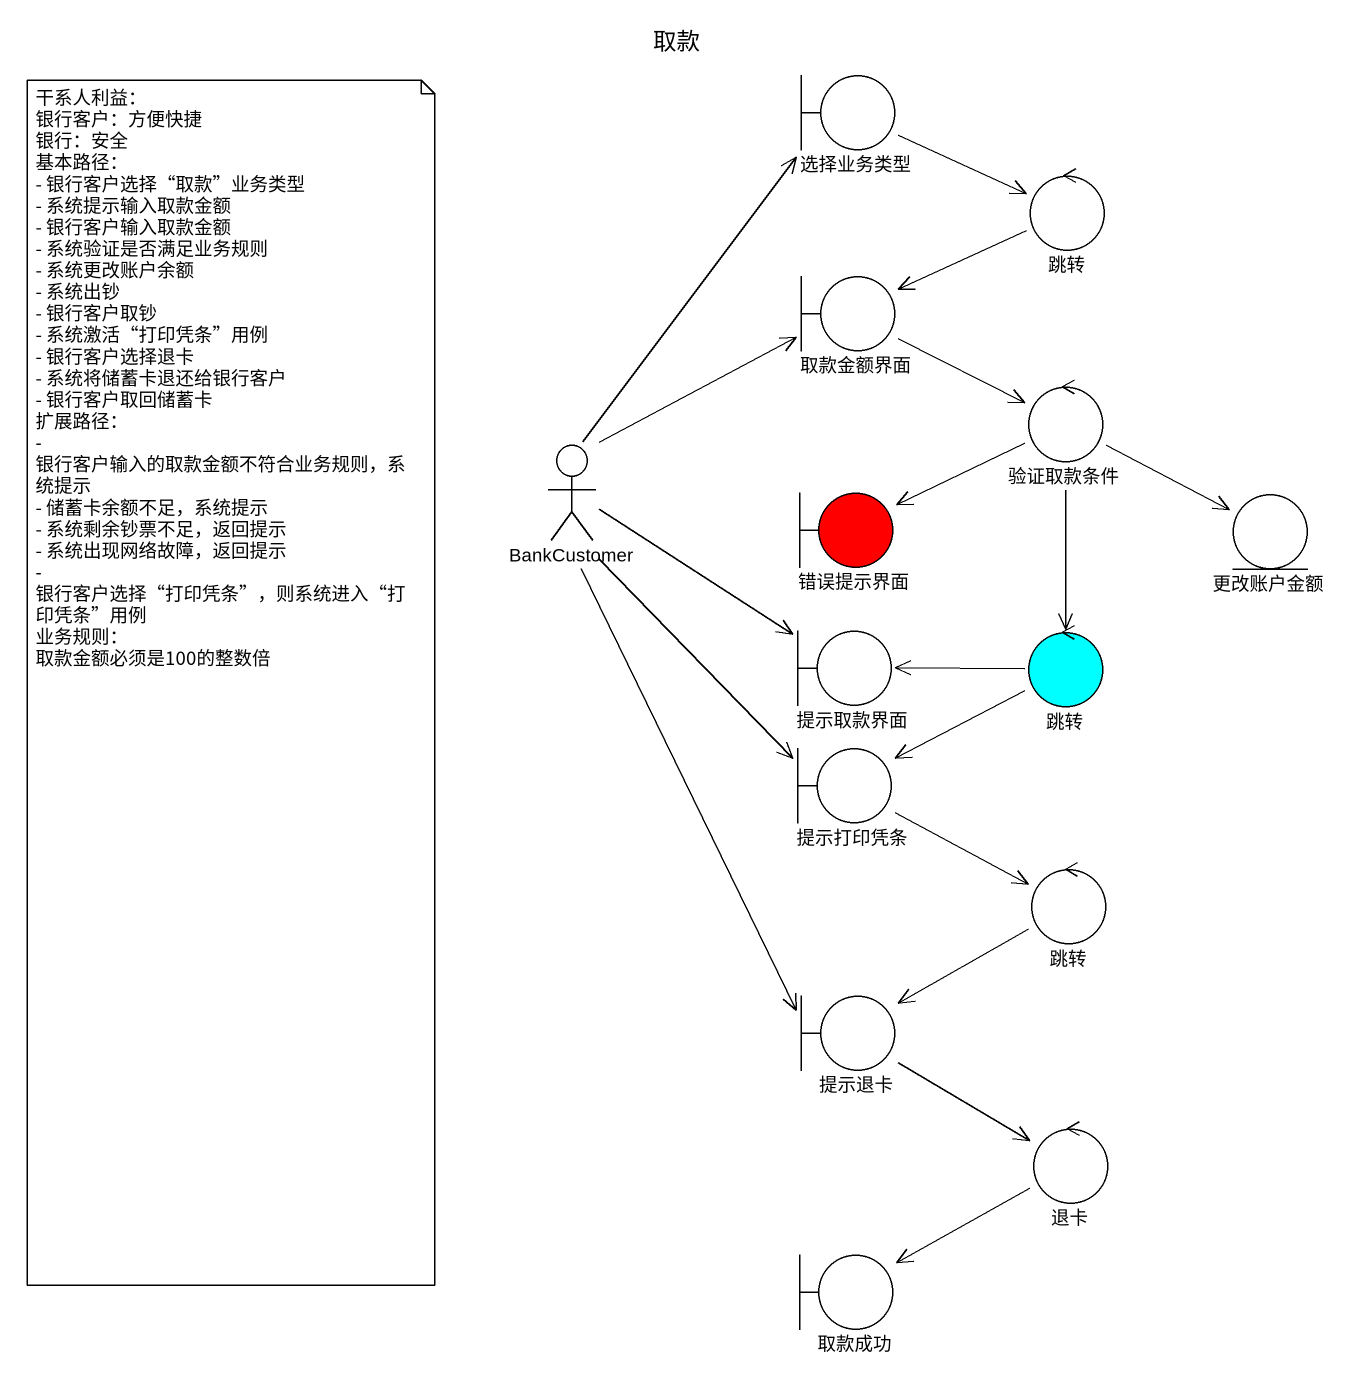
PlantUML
@startuml
title 取款
boundary 选择业务类型
control 跳转
boundary 取款金额界面
control 验证取款条件
actor BankCustomer
boundary 错误提示界面 #FF0000
entity 更改账户金额
boundary 提示取款界面
control "跳转" as 跳转_2 #00FFFF
boundary 提示打印凭条
control "跳转" as 跳转_3
boundary 提示退卡
control 退卡
boundary 取款成功
选择业务类型 -right-> 跳转
跳转 -left-> 取款金额界面
取款金额界面 -right-> 验证取款条件
验证取款条件 -left-> 错误提示界面
验证取款条件 -right-> 更改账户金额
验证取款条件 --> 跳转_2
BankCustomer -up-> 选择业务类型
BankCustomer -up-> 取款金额界面
BankCustomer -right-> 提示取款界面
BankCustomer --> 提示打印凭条
BankCustomer --> 提示退卡
跳转_2 -left-> 提示取款界面
跳转_2 -left-> 提示打印凭条
提示打印凭条 -right-> 跳转_3
跳转_3 -left-> 提示退卡
提示退卡 --> 退卡
退卡 -left-> 取款成功
note as N1
  干系人利益：
  银行客户：方便快捷
  银行：安全
  基本路径：
  - 银行客户选择“取款”业务类型
  - 系统提示输入取款金额
  - 银行客户输入取款金额
  - 系统验证是否满足业务规则
  - 系统更改账户余额
  - 系统出钞
  - 银行客户取钞
  - 系统激活“打印凭条”用例
  - 银行客户选择退卡
  - 系统将储蓄卡退还给银行客户
  - 银行客户取回储蓄卡
  扩展路径：
  - 银行客户输入的取款金额不符合业务规则，系统提示
  - 储蓄卡余额不足，系统提示
  - 系统剩余钞票不足，返回提示
  - 系统出现网络故障，返回提示
  - 银行客户选择“打印凭条”，则系统进入“打印凭条”用例
  业务规则：
  取款金额必须是100的整数倍
end note
@enduml
